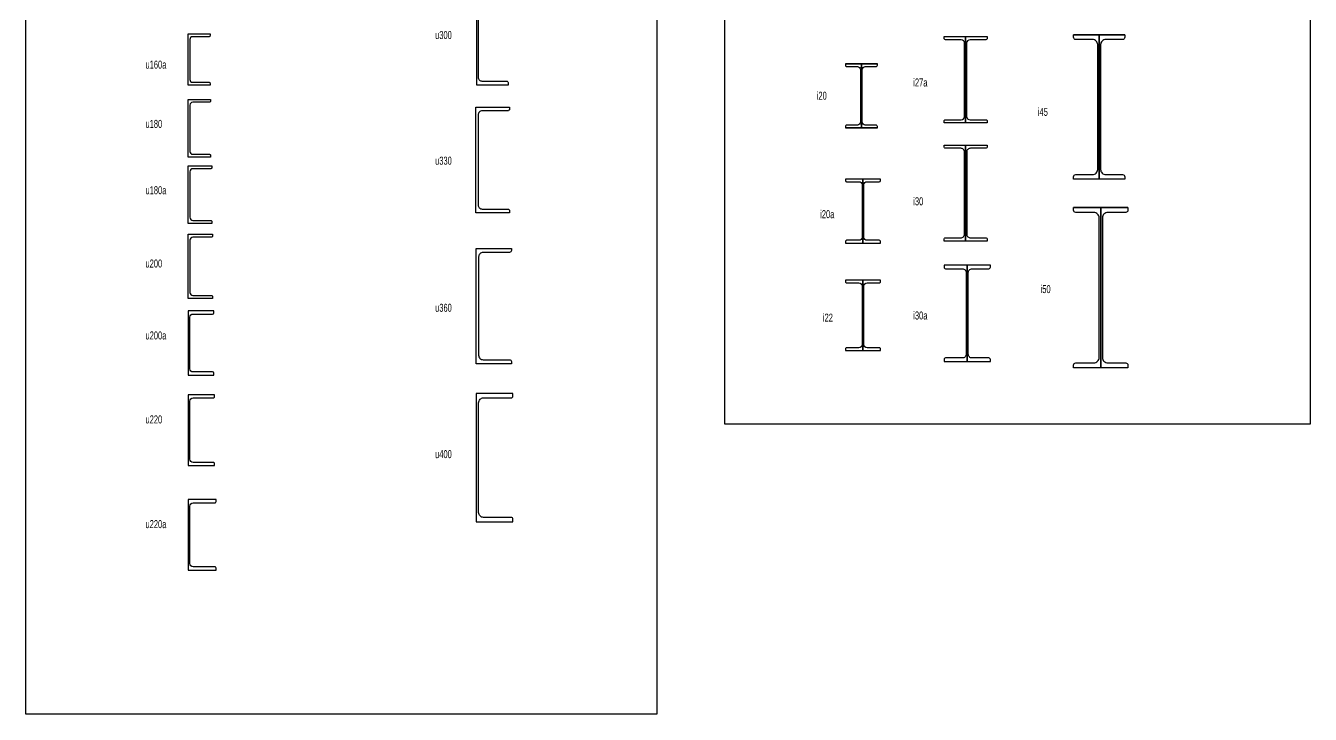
# Model space of a CAD drawing. Header units: millimetres. Extents: x -146681 to 1327256, y -72704 to 46237.
# Drawn here: x -137665 to -133654, y -46942 to -44793 of the extents above; entities that cross this region are included whole.
import ezdxf

# ---------------------------------------------------------------- set-up
doc = ezdxf.new("R2010")
doc.units = ezdxf.units.MM
doc.header["$MEASUREMENT"] = 0
doc.layers.add('KC2-TEXT', color=31, linetype='Continuous')
doc.styles.add('KC2 - Ghi chu', font='unicode.shx', dxfattribs={"width": 0.7})

msp = doc.modelspace()

# ---------------------------------------------------------------- linework, layer by layer
for points in [[(-137665.3, -43239.3), (-135694.3, -43239.3), (-135694.3, -46942.4), (-137665.3, -46942.4)], [(-135482.3, -43239.3), (-133653.7, -43239.3), (-133653.7, -46037.2), (-135482.3, -46037.2)], [(-134730.1, -45096.7), (-134730.1, -44826.7)], [(-134233.1, -44822), (-134393.1, -44822)], [(-134313.1, -45272), (-134313.1, -44822)], [(-135055.7, -44912.1), (-135055.7, -45112.1)], [(-134730.1, -45165.5), (-134730.1, -45465.5)], [(-135050.7, -45271.6), (-135050.7, -45471.6)], [(-134223.1, -45360.8), (-134393.1, -45360.8)], [(-134308.1, -45860.8), (-134308.1, -45360.8)], [(-134308.1, -45860.8), (-134308.1, -45360.8)], [(-134725.1, -45541), (-134725.1, -45841)], [(-135050.7, -45587.1), (-135050.7, -45807.1)]]:
    msp.add_lwpolyline(points, close=True)
for points in [[(-136251.5, -44700.9, -0.414214), (-136239.5, -44688.9), (-136163, -44688.9, 0.414214), (-136158, -44683.9), (-136158, -44677.9), (-136258, -44677.9), (-136258, -44977.9), (-136158, -44977.9), (-136158, -44971.9, 0.414214), (-136163, -44966.9), (-136239.5, -44966.9, -0.414214), (-136251.5, -44954.9)], [(-137089.7, -44824.1, -0.414214), (-137093.2, -44827.6), (-137144.2, -44827.6, 0.414214), (-137152.7, -44836.1), (-137152.7, -44961.1, 0.414214), (-137144.2, -44969.6), (-137093.2, -44969.6, -0.414214), (-137089.7, -44973.1), (-137089.7, -44978.6), (-137157.7, -44978.6), (-137157.7, -44818.6), (-137089.7, -44818.6)], [(-134662.6, -44832.4, -0.414214), (-134667.1, -44836.9), (-134716.1, -44836.9, 0.414214), (-134727.1, -44847.9), (-134727.1, -45075.5, 0.414214), (-134716.1, -45086.5), (-134667.1, -45086.5, -0.414214), (-134662.6, -45091), (-134662.6, -45096.7), (-134797.6, -45096.7), (-134797.6, -45091, -0.414214), (-134793.1, -45086.5), (-134744.1, -45086.5, 0.414214), (-134733.1, -45075.5), (-134733.1, -44847.9, 0.414214), (-134744.1, -44836.9), (-134793.1, -44836.9, -0.414214), (-134797.6, -44832.4), (-134797.6, -44826.7), (-134662.6, -44826.7)], [(-135005.7, -45107.7, 0.414214), (-135009.7, -45103.7), (-135043.6, -45103.7, -0.414214), (-135053.1, -45094.2), (-135053.1, -44930, -0.414214), (-135043.6, -44920.5), (-135009.7, -44920.5, 0.414214), (-135005.7, -44916.5), (-135005.7, -44912.1), (-135105.7, -44912.1), (-135105.7, -44916.5, 0.414214), (-135101.7, -44920.5), (-135067.8, -44920.5, -0.414214), (-135058.3, -44930), (-135058.3, -45094.2, -0.414214), (-135067.8, -45103.7), (-135101.7, -45103.7, 0.414214), (-135105.7, -45107.7), (-135105.7, -45112.1), (-135005.7, -45112.1)], [(-137087.8, -45028.4, -0.414214), (-137091.3, -45031.9), (-137143.7, -45031.9, 0.414214), (-137152.7, -45040.9), (-137152.7, -45185.5, 0.414214), (-137143.7, -45194.5), (-137091.3, -45194.5, -0.414214), (-137087.8, -45198), (-137087.8, -45203.2), (-137157.8, -45203.2), (-137157.8, -45023.2), (-137087.8, -45023.2)], [(-136154.6, -45053.7, -0.414214), (-136159.6, -45058.7), (-136239.6, -45058.7, 0.414214), (-136252.6, -45071.7), (-136252.6, -45352.3, 0.414214), (-136239.6, -45365.3), (-136159.6, -45365.3, -0.414214), (-136154.6, -45370.3), (-136154.6, -45377), (-136259.6, -45377), (-136259.6, -45047), (-136154.6, -45047)], [(-134792.6, -45175.7, -0.414214), (-134797.6, -45170.7), (-134797.6, -45165.5), (-134662.6, -45165.5), (-134662.6, -45170.7, -0.414214), (-134667.6, -45175.7), (-134714.8, -45175.7, 0.414214), (-134726.8, -45187.7), (-134726.8, -45443.3, 0.414214), (-134714.8, -45455.3), (-134667.6, -45455.3, -0.414214), (-134662.6, -45460.3), (-134662.6, -45465.5), (-134797.6, -45465.5), (-134797.6, -45460.3, -0.414214), (-134792.6, -45455.3), (-134745.3, -45455.3, 0.414214), (-134733.3, -45443.3), (-134733.3, -45187.7, 0.414214), (-134745.3, -45175.7)], [(-137083.8, -45236, -0.414214), (-137087.3, -45239.5), (-137143, -45239.5, 0.414214), (-137152.7, -45249.2), (-137152.7, -45391.2, 0.414214), (-137143, -45400.9), (-137087.3, -45400.9, -0.414214), (-137083.8, -45404.4), (-137083.8, -45410.2), (-137157.8, -45410.2), (-137157.8, -45230.2), (-137083.8, -45230.2)], [(-134995.7, -45467, 0.414214), (-134999.7, -45463), (-135038.6, -45463, -0.414214), (-135048.1, -45453.5), (-135048.1, -45289.7, -0.414214), (-135038.6, -45280.2), (-134999.7, -45280.2, 0.414214), (-134995.7, -45276.2), (-134995.7, -45271.6), (-135105.7, -45271.6), (-135105.7, -45276.2, 0.414214), (-135101.7, -45280.2), (-135062.8, -45280.2, -0.414214), (-135053.3, -45289.7), (-135053.3, -45453.5, -0.414214), (-135062.8, -45463), (-135101.7, -45463, 0.414214), (-135105.7, -45467), (-135105.7, -45471.6), (-134995.7, -45471.6)], [(-136148.3, -45494.8, -0.414214), (-136154.3, -45500.8), (-136236.8, -45500.8, 0.414214), (-136250.8, -45514.8), (-136250.8, -45821.6, 0.414214), (-136236.8, -45835.6), (-136154.3, -45835.6, -0.414214), (-136148.3, -45841.6), (-136148.3, -45848.2), (-136258.3, -45848.2), (-136258.3, -45488.2), (-136148.3, -45488.2)], [(-134709.8, -45830.3, -0.414214), (-134721.8, -45818.3), (-134721.8, -45563.7, -0.414214), (-134709.8, -45551.7), (-134657.6, -45551.7, 0.414214), (-134652.6, -45546.7), (-134652.6, -45541), (-134797.6, -45541), (-134797.6, -45546.7, 0.414214), (-134792.6, -45551.7), (-134740.3, -45551.7, -0.414214), (-134728.3, -45563.7), (-134728.3, -45818.3, -0.414214), (-134740.3, -45830.3), (-134792.6, -45830.3, 0.414214), (-134797.6, -45835.3), (-134797.6, -45841), (-134652.6, -45841), (-134652.6, -45835.3, 0.414214), (-134657.6, -45830.3)], [(-134995.7, -45802.4, 0.414214), (-134999.7, -45798.4), (-135038, -45798.4, -0.414214), (-135048, -45788.4), (-135048, -45605.8, -0.414214), (-135038, -45595.8), (-134999.7, -45595.8, 0.414214), (-134995.7, -45591.8), (-134995.7, -45587.1), (-135105.7, -45587.1), (-135105.7, -45591.8, 0.414214), (-135101.7, -45595.8), (-135063.4, -45595.8, -0.414214), (-135053.4, -45605.8), (-135053.4, -45788.4, -0.414214), (-135063.4, -45798.4), (-135101.7, -45798.4, 0.414214), (-135105.7, -45802.4), (-135105.7, -45807.1), (-134995.7, -45807.1)], [(-137152.4, -45965, -0.414214), (-137142.4, -45955), (-137079.8, -45955, 0.414214), (-137075.8, -45951), (-137075.8, -45945.5), (-137157.8, -45945.5), (-137157.8, -46165.5), (-137075.8, -46165.5), (-137075.8, -46160, 0.414214), (-137079.8, -46156), (-137142.4, -46156, -0.414214), (-137152.4, -46146)], [(-136250.8, -45969.8, -0.414214), (-136235.8, -45954.8), (-136149.8, -45954.8, 0.414214), (-136143.8, -45948.8), (-136143.8, -45941.3), (-136258.8, -45941.3), (-136258.8, -46341.3), (-136143.8, -46341.3), (-136143.8, -46333.8, 0.414214), (-136149.8, -46327.8), (-136235.8, -46327.8, -0.414214), (-136250.8, -46312.8)], [(-137152.4, -46292.5, -0.414214), (-137142.4, -46282.5), (-137074.8, -46282.5, 0.414214), (-137070.8, -46278.5), (-137070.8, -46272.3), (-137157.8, -46272.3), (-137157.8, -46492.3), (-137070.8, -46492.3), (-137070.8, -46486.1, 0.414214), (-137074.8, -46482.1), (-137142.4, -46482.1, -0.414214), (-137152.4, -46472.1)]]:
    msp.add_lwpolyline(points, format="xyb", close=True)
for points in [[(-134233.1, -44822), (-134233.1, -44829.2, -0.414214), (-134240.1, -44836.2), (-134292.6, -44836.2, 0.414214), (-134308.6, -44852.2), (-134308.6, -45241.8, 0.414214), (-134292.6, -45257.8), (-134240.1, -45257.8, -0.414214), (-134233.1, -45264.8), (-134233.1, -45272), (-134393.1, -45272), (-134393.1, -45264.8, -0.414214), (-134386.1, -45257.8), (-134333.6, -45257.8, 0.414214), (-134317.6, -45241.8), (-134317.6, -44852.2, 0.414214), (-134333.6, -44836.2), (-134386.1, -44836.2, -0.414214), (-134393.1, -44829.2), (-134393.1, -44822)], [(-134223.1, -45360.8), (-134223.1, -45369, -0.414214), (-134230.1, -45376), (-134286.1, -45376, 0.414214), (-134303.1, -45393), (-134303.1, -45828.6, 0.414214), (-134286.1, -45845.6), (-134230.1, -45845.6, -0.414214), (-134223.1, -45852.6), (-134223.1, -45860.8), (-134393.1, -45860.8), (-134393.1, -45852.6, -0.414214), (-134386.1, -45845.6), (-134330.1, -45845.6, 0.414214), (-134313.1, -45828.6), (-134313.1, -45393, 0.414214), (-134330.1, -45376), (-134386.1, -45376, -0.414214), (-134393.1, -45369), (-134393.1, -45360.8)], [(-137157.8, -45444.2), (-137081.8, -45444.2), (-137081.8, -45449.2, -0.414214), (-137085.8, -45453.2), (-137143.1, -45453.2, 0.414214), (-137152.6, -45462.7), (-137152.6, -45625.7, 0.414214), (-137143.1, -45635.2), (-137085.8, -45635.2, -0.414214), (-137081.8, -45639.2), (-137081.8, -45644.2), (-137157.8, -45644.2), (-137157.8, -45444.2), (-137087.8, -45444.2)], [(-137083.8, -45683.4), (-137157.8, -45683.4), (-137157.8, -45883.4), (-137077.8, -45883.4), (-137077.8, -45877.7, 0.414214), (-137081.8, -45873.7), (-137143.1, -45873.7, -0.414214), (-137152.6, -45864.2), (-137152.6, -45702.6, -0.414214), (-137143.1, -45693.1), (-137081.8, -45693.1, 0.414214), (-137077.8, -45689.1), (-137077.8, -45683.4), (-137157.8, -45683.4)]]:
    msp.add_lwpolyline(points, format="xyb")
for points in [[(-135105.7, -44912.1), (-135005.7, -44912.1)], [(-135055.7, -44912.1), (-135055.7, -45032.1)], [(-135055.7, -45112.1), (-135055.7, -44992.1)], [(-135005.7, -45112.1), (-135105.7, -45112.1)], [(-134233.1, -45272), (-134393.1, -45272)], [(-134223.1, -45860.8), (-134393.1, -45860.8)]]:
    msp.add_lwpolyline(points)

# ---------------------------------------------------------------- texts
at = {"layer": 'KC2-TEXT', "color": 7, "style": 'KC2 - Ghi chu', "width": 0.7}
for s, p in [('u300', (-136386.7, -44834.7)), ('u160a', (-137291.1, -44927.1)), ('i27a', (-134893.6, -44982.8)), ('i20', (-135194.9, -45024.2)), ('i45', (-134504.5, -45074.6)), ('u180', (-137291.1, -45112.1)), ('u330', (-136386.7, -45226.9)), ('u180a ', (-137291.1, -45319.1)), ('i30', (-134893.6, -45353.8)), ('i20a', (-135184.3, -45393.9)), ('u200', (-137291.1, -45547.9)), ('i50', (-134495.9, -45627.7)), ('u360', (-136386.7, -45686)), ('i22', (-135175.8, -45716.8)), ('i30a', (-134893.6, -45710.1)), ('u200a ', (-137291.1, -45772.4)), ('u220', (-137291.1, -46034.5)), ('u400', (-136386.7, -46142.9)), ('u220a', (-137291.1, -46361.3))]:
    msp.add_text(s, height=25, dxfattribs=at).set_placement(p)

doc.saveas('drawing.dxf')
